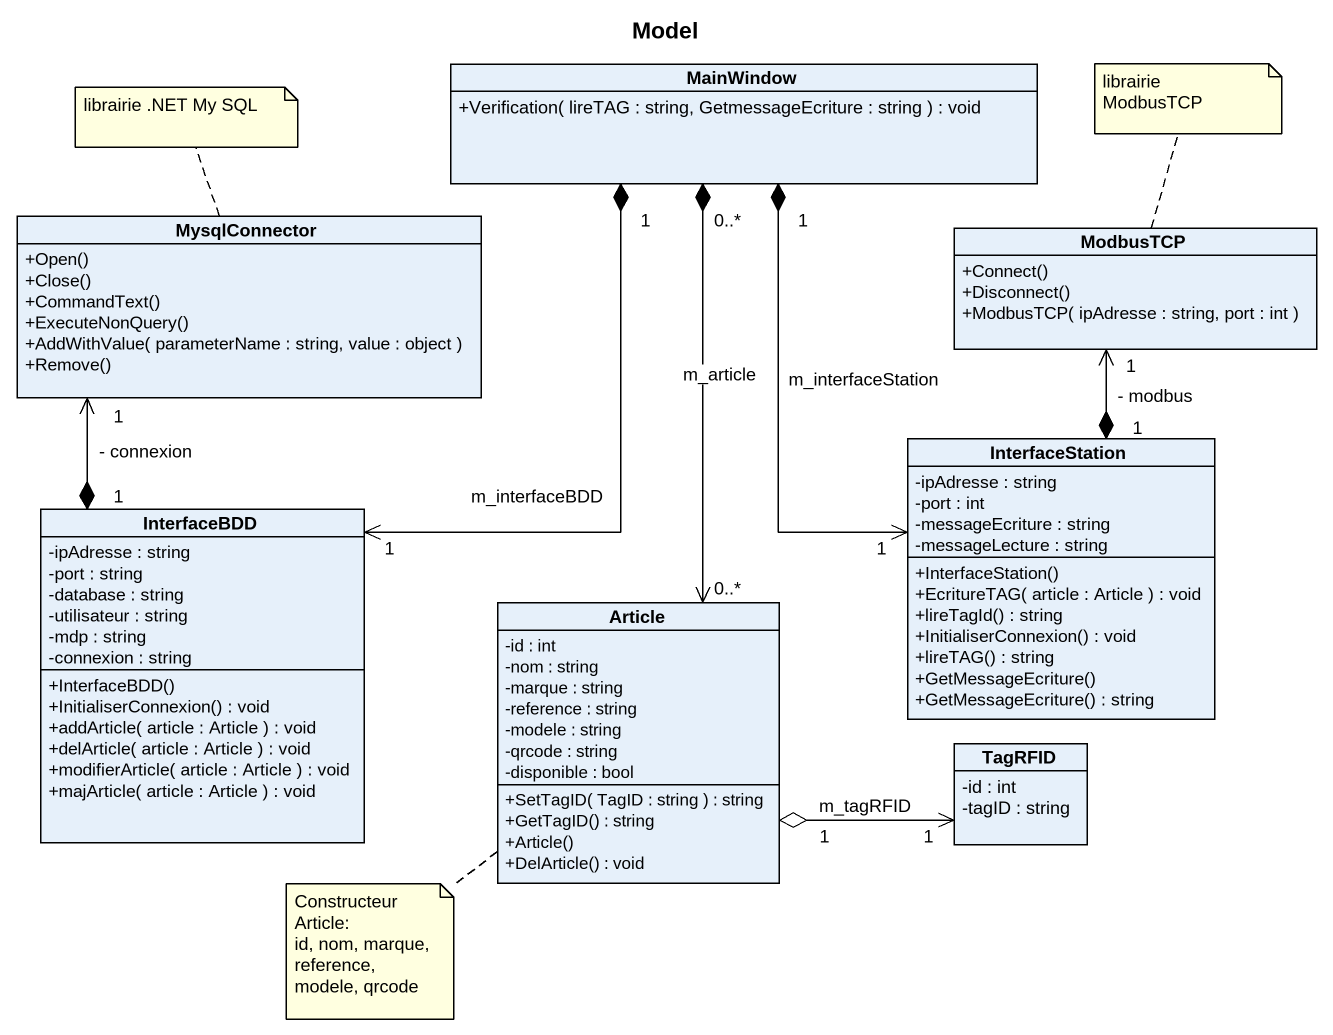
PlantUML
@startuml
title Model
hide circle
hide empty members
skinparam classAttributeIconSize 0
class MainWindow {
  +Verification( lireTAG : string, GetmessageEcriture : string ) : void
}
class MysqlConnector {
  +Open()
  +Close()
  +CommandText()
  +ExecuteNonQuery()
  +AddWithValue( parameterName : string, value : object )
  +Remove()
}
class ModbusTCP {
  +Connect()
  +Disconnect()
  +ModbusTCP( ipAdresse : string, port : int )
}
class InterfaceStation {
  -ipAdresse : string
  -port : int
  -messageEcriture : string
  -messageLecture : string
  +InterfaceStation()
  +EcritureTAG( article : Article ) : void
  +lireTagId() : string
  +InitialiserConnexion() : void
  +lireTAG() : string
  +GetMessageEcriture()
  +GetMessageEcriture() : string
}
class InterfaceBDD {
  -ipAdresse : string
  -port : string
  -database : string
  -utilisateur : string
  -mdp : string
  -connexion : string
  +InterfaceBDD()
  +InitialiserConnexion() : void
  +addArticle( article : Article ) : void
  +delArticle( article : Article ) : void
  +modifierArticle( article : Article ) : void
  +majArticle( article : Article ) : void
}
class Article {
  -id : int
  -nom : string
  -marque : string
  -reference : string
  -modele : string
  -qrcode : string
  -disponible : bool
  +SetTagID( TagID : string ) : string
  +GetTagID() : string
  +Article()
  +DelArticle() : void
}
class TagRFID {
  -id : int
  -tagID : string
}
MainWindow "1" *--> "1" InterfaceStation : m_interfaceStation
MainWindow "1" *--> "1" InterfaceBDD : m_interfaceBDD
MainWindow "0..*" *--> "0..*" Article : m_article
InterfaceStation "1" *-up-> "1" ModbusTCP : - modbus
InterfaceBDD "1" *-up-> "1" MysqlConnector : - connexion
Article "1" o-right-> "1" TagRFID : m_tagRFID
note top of MysqlConnector : librairie .NET My SQL
note top of ModbusTCP : librairie ModbusTCP
note bottom of Article
  Constructeur Article:
  id, nom, marque, reference, modele, qrcode
end note
@enduml
